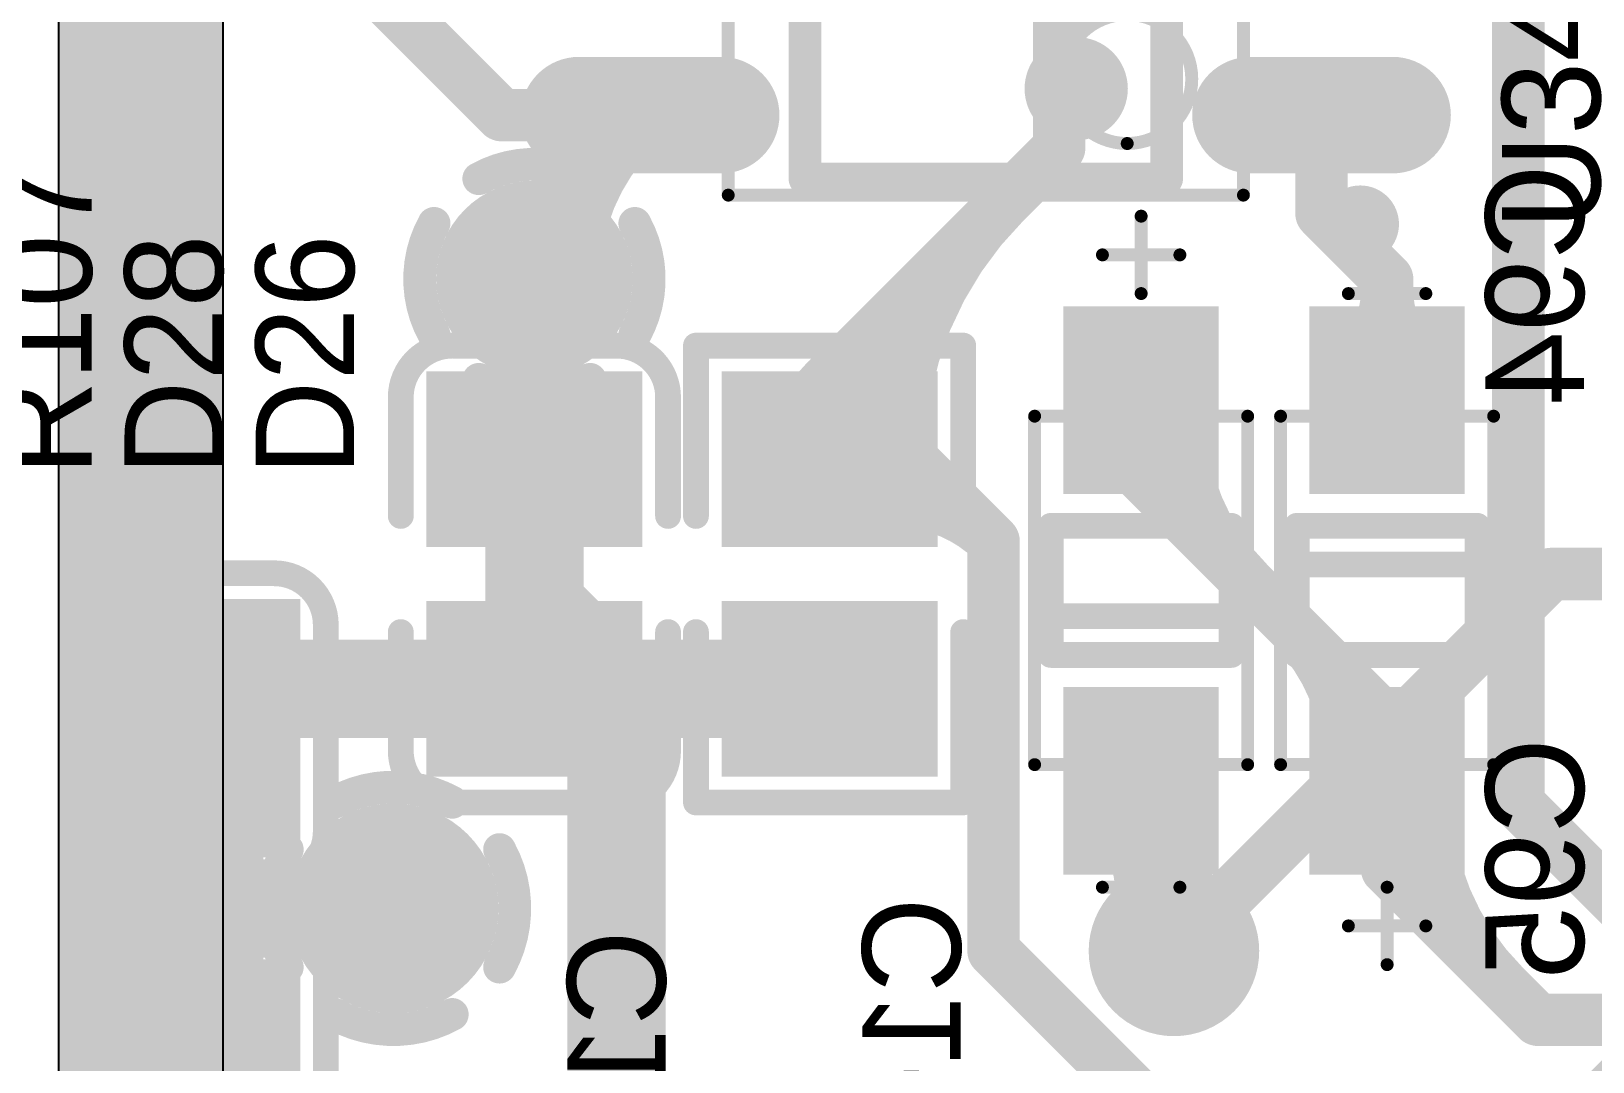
# Model space of a CAD drawing. Header units: millimetres. Extents: x 3.32 to 12.49, y 5.66 to 10.73.
# Drawn here: x 4.2636 to 4.7397, y 8.8198 to 9.1343 of the extents above; entities that cross this region are included whole.
import ezdxf

# ---------------------------------------------------------------- set-up
doc = ezdxf.new("R2010")
doc.units = ezdxf.units.MM
doc.header["$MEASUREMENT"] = 0
for name, color, linetype in [('BottomLayer', 5, 'Continuous'), ('BottomOverlay', 54, 'Continuous'), ('InternalPlane1', 76, 'Continuous'), ('InternalPlane2', 16, 'Continuous'), ('Mechanical13', 56, 'Continuous'), ('Mechanical15', 56, 'Continuous'), ('MultiLayer', 9, 'Continuous'), ('TopLayer', 1, 'Continuous'), ('TopOverlay', 2, 'Continuous'), ('TopPaste', 8, 'Continuous'), ('TopSolder', 216, 'Continuous'), ('ViaHoleLayer', 16, 'Continuous')]:
    doc.layers.add(name, color=color, linetype=linetype)

# ---------------------------------------------------------------- blocks, each defined once
blk = doc.blocks.new('SOIC_8_150____106')
at = {"layer": 'Mechanical13', "const_width": 0.00394}
for points in [[(-0.09941, 0.07854), (0.09941, 0.07854)], [(-0.09941, 0.07854), (-0.09941, -0.07854)], [(0.09941, 0.07854), (0.09941, -0.07854)], [(-0.09941, -0.07854), (0.09941, -0.07854)]]:
    blk.add_lwpolyline(points, dxfattribs=at)
at = {"layer": 'Mechanical13'}
for points, const_width in [([(-0.10039, 0.07854, 1), (-0.09843, 0.07854, 1)], 0.00197), ([(-0.10039, 0.07854, 1), (-0.09843, 0.07854, 1)], 0.00197), ([(0.09843, 0.07854, 1), (0.10039, 0.07854, 1)], 0.00197), ([(0.09843, 0.07854, 1), (0.10039, 0.07854, 1)], 0.00197), ([(-0.04429, -0.04311, 1), (-0.08366, -0.04311, 1)], 0.00394), ([(-0.08465, -0.04311, 1), (-0.08268, -0.04311, 1)], 0.00197), ([(-0.04528, -0.04311, 1), (-0.04331, -0.04311, 1)], 0.00197), ([(-0.10039, -0.07854, 1), (-0.09843, -0.07854, 1)], 0.00197), ([(-0.10039, -0.07854, 1), (-0.09843, -0.07854, 1)], 0.00197), ([(0.09843, -0.07854, 1), (0.10039, -0.07854, 1)], 0.00197), ([(0.09843, -0.07854, 1), (0.10039, -0.07854, 1)], 0.00197)]:
    blk.add_lwpolyline(points, format="xyb", close=True, dxfattribs=dict(at, const_width=const_width))
at = {"layer": 'TopLayer', "const_width": 0.02756}
for points in [[(-0.075, 0.08071), (-0.075, 0.12402)], [(-0.025, 0.08071), (-0.025, 0.12402)], [(0.025, 0.08071), (0.025, 0.12402)], [(0.075, 0.08071), (0.075, 0.12402)], [(-0.075, -0.12402), (-0.075, -0.08071)], [(-0.025, -0.12402), (-0.025, -0.08071)], [(0.025, -0.12402), (0.025, -0.08071)], [(0.075, -0.12402), (0.075, -0.08071)]]:
    blk.add_lwpolyline(points, dxfattribs=at)
at = {"layer": 'TopLayer', "const_width": 0.01378}
for points in [[(-0.08189, 0.12402, 1), (-0.06811, 0.12402, 1)], [(-0.03189, 0.12402, 1), (-0.01811, 0.12402, 1)], [(0.01811, 0.12402, 1), (0.03189, 0.12402, 1)], [(0.06811, 0.12402, 1), (0.08189, 0.12402, 1)], [(-0.08189, 0.08071, 1), (-0.06811, 0.08071, 1)], [(-0.03189, 0.08071, 1), (-0.01811, 0.08071, 1)], [(0.01811, 0.08071, 1), (0.03189, 0.08071, 1)], [(0.06811, 0.08071, 1), (0.08189, 0.08071, 1)], [(-0.08189, -0.08071, 1), (-0.06811, -0.08071, 1)], [(-0.03189, -0.08071, 1), (-0.01811, -0.08071, 1)], [(0.01811, -0.08071, 1), (0.03189, -0.08071, 1)], [(0.06811, -0.08071, 1), (0.08189, -0.08071, 1)], [(-0.08189, -0.12402, 1), (-0.06811, -0.12402, 1)], [(-0.03189, -0.12402, 1), (-0.01811, -0.12402, 1)], [(0.01811, -0.12402, 1), (0.03189, -0.12402, 1)], [(0.06811, -0.12402, 1), (0.08189, -0.12402, 1)]]:
    blk.add_lwpolyline(points, format="xyb", close=True, dxfattribs=at)
at = {"layer": 'TopOverlay', "const_width": 0.01}
for points in [[(-0.09449, 0.05512), (0.09449, 0.05512)], [(-0.09449, 0.05512), (-0.09449, -0.05512)], [(0.09449, 0.05512), (0.09449, -0.05512)], [(-0.09449, -0.05512), (0.09449, -0.05512)]]:
    blk.add_lwpolyline(points, dxfattribs=at)
at = {"layer": 'TopOverlay'}
for points, const_width in [([(-0.09699, 0.05512, 1), (-0.09199, 0.05512, 1)], 0.005), ([(-0.09699, 0.05512, 1), (-0.09199, 0.05512, 1)], 0.005), ([(0.09199, 0.05512, 1), (0.09699, 0.05512, 1)], 0.005), ([(0.09199, 0.05512, 1), (0.09699, 0.05512, 1)], 0.005), ([(-0.05906, -0.02756, 1), (-0.0748, -0.02756, 1)], 0.01575), ([(-0.07874, -0.02756, 1), (-0.07087, -0.02756, 1)], 0.00787), ([(-0.06299, -0.02756, 1), (-0.05512, -0.02756, 1)], 0.00787), ([(-0.09699, -0.05512, 1), (-0.09199, -0.05512, 1)], 0.005), ([(-0.09699, -0.05512, 1), (-0.09199, -0.05512, 1)], 0.005), ([(0.09199, -0.05512, 1), (0.09699, -0.05512, 1)], 0.005), ([(0.09199, -0.05512, 1), (0.09699, -0.05512, 1)], 0.005), ([(-0.10236, -0.11417, 1), (-0.11417, -0.11417, 1)], 0.01181), ([(-0.11713, -0.11417, 1), (-0.11122, -0.11417, 1)], 0.00591), ([(-0.10531, -0.11417, 1), (-0.09941, -0.11417, 1)], 0.00591)]:
    blk.add_lwpolyline(points, format="xyb", close=True, dxfattribs=dict(at, const_width=const_width))
at = {"layer": 'TopPaste', "const_width": 0.02756}
for points in [[(-0.075, 0.08071), (-0.075, 0.12402)], [(-0.025, 0.08071), (-0.025, 0.12402)], [(0.025, 0.08071), (0.025, 0.12402)], [(0.075, 0.08071), (0.075, 0.12402)], [(-0.075, -0.12402), (-0.075, -0.08071)], [(-0.025, -0.12402), (-0.025, -0.08071)], [(0.025, -0.12402), (0.025, -0.08071)], [(0.075, -0.12402), (0.075, -0.08071)]]:
    blk.add_lwpolyline(points, dxfattribs=at)
at = {"layer": 'TopPaste', "const_width": 0.01378}
for points in [[(-0.08189, 0.12402, 1), (-0.06811, 0.12402, 1)], [(-0.03189, 0.12402, 1), (-0.01811, 0.12402, 1)], [(0.01811, 0.12402, 1), (0.03189, 0.12402, 1)], [(0.06811, 0.12402, 1), (0.08189, 0.12402, 1)], [(-0.08189, 0.08071, 1), (-0.06811, 0.08071, 1)], [(-0.03189, 0.08071, 1), (-0.01811, 0.08071, 1)], [(0.01811, 0.08071, 1), (0.03189, 0.08071, 1)], [(0.06811, 0.08071, 1), (0.08189, 0.08071, 1)], [(-0.08189, -0.08071, 1), (-0.06811, -0.08071, 1)], [(-0.03189, -0.08071, 1), (-0.01811, -0.08071, 1)], [(0.01811, -0.08071, 1), (0.03189, -0.08071, 1)], [(0.06811, -0.08071, 1), (0.08189, -0.08071, 1)], [(-0.08189, -0.12402, 1), (-0.06811, -0.12402, 1)], [(-0.03189, -0.12402, 1), (-0.01811, -0.12402, 1)], [(0.01811, -0.12402, 1), (0.03189, -0.12402, 1)], [(0.06811, -0.12402, 1), (0.08189, -0.12402, 1)]]:
    blk.add_lwpolyline(points, format="xyb", close=True, dxfattribs=at)
at = {"layer": 'TopSolder', "const_width": 0.03556}
for points in [[(-0.075, 0.08071), (-0.075, 0.12402)], [(-0.025, 0.08071), (-0.025, 0.12402)], [(0.025, 0.08071), (0.025, 0.12402)], [(0.075, 0.08071), (0.075, 0.12402)], [(-0.075, -0.12402), (-0.075, -0.08071)], [(-0.025, -0.12402), (-0.025, -0.08071)], [(0.025, -0.12402), (0.025, -0.08071)], [(0.075, -0.12402), (0.075, -0.08071)]]:
    blk.add_lwpolyline(points, dxfattribs=at)
at = {"layer": 'TopSolder', "const_width": 0.01778}
for points in [[(-0.08389, 0.12402, 1), (-0.06611, 0.12402, 1)], [(-0.03389, 0.12402, 1), (-0.01611, 0.12402, 1)], [(0.01611, 0.12402, 1), (0.03389, 0.12402, 1)], [(0.06611, 0.12402, 1), (0.08389, 0.12402, 1)], [(-0.08389, 0.08071, 1), (-0.06611, 0.08071, 1)], [(-0.03389, 0.08071, 1), (-0.01611, 0.08071, 1)], [(0.01611, 0.08071, 1), (0.03389, 0.08071, 1)], [(0.06611, 0.08071, 1), (0.08389, 0.08071, 1)], [(-0.08389, -0.08071, 1), (-0.06611, -0.08071, 1)], [(-0.03389, -0.08071, 1), (-0.01611, -0.08071, 1)], [(0.01611, -0.08071, 1), (0.03389, -0.08071, 1)], [(0.06611, -0.08071, 1), (0.08389, -0.08071, 1)], [(-0.08389, -0.12402, 1), (-0.06611, -0.12402, 1)], [(-0.03389, -0.12402, 1), (-0.01611, -0.12402, 1)], [(0.01611, -0.12402, 1), (0.03389, -0.12402, 1)], [(0.06611, -0.12402, 1), (0.08389, -0.12402, 1)]]:
    blk.add_lwpolyline(points, format="xyb", close=True, dxfattribs=at)
blk = doc.blocks.new('0805_R_107')
at = {"layer": 'TopLayer'}
for points in [[(-0.05787, -0.02894), (-0.0122, -0.02894), (-0.05787, 0.02894), (-0.0122, 0.02894)], [(0.0122, -0.02894), (0.05787, -0.02894), (0.0122, 0.02894), (0.05787, 0.02894)]]:
    blk.add_solid(points, dxfattribs=at)
at = {"layer": 'TopOverlay', "const_width": 0.00787}
for points in [[(-0.06968, -0.04075), (-0.06968, 0.04075)], [(-0.01772, 0.04075), (-0.06968, 0.04075)], [(0.06968, 0.04075), (0.01772, 0.04075)], [(0.06968, -0.04075), (0.06968, 0.04075)], [(-0.01772, -0.04075), (-0.06968, -0.04075)], [(0.06968, -0.04075), (0.01772, -0.04075)]]:
    blk.add_lwpolyline(points, dxfattribs=at)
at = {"layer": 'TopOverlay', "const_width": 0.00394}
for points in [[(-0.07165, 0.04075, 1), (-0.06772, 0.04075, 1)], [(-0.07165, 0.04075, 1), (-0.06772, 0.04075, 1)], [(-0.01969, 0.04075, 1), (-0.01575, 0.04075, 1)], [(0.01575, 0.04075, 1), (0.01969, 0.04075, 1)], [(0.06772, 0.04075, 1), (0.07165, 0.04075, 1)], [(0.06772, 0.04075, 1), (0.07165, 0.04075, 1)], [(-0.07165, -0.04075, 1), (-0.06772, -0.04075, 1)], [(-0.07165, -0.04075, 1), (-0.06772, -0.04075, 1)], [(-0.01969, -0.04075, 1), (-0.01575, -0.04075, 1)], [(0.01575, -0.04075, 1), (0.01969, -0.04075, 1)], [(0.06772, -0.04075, 1), (0.07165, -0.04075, 1)], [(0.06772, -0.04075, 1), (0.07165, -0.04075, 1)]]:
    blk.add_lwpolyline(points, format="xyb", close=True, dxfattribs=at)
at = {"layer": 'TopPaste'}
for points in [[(-0.05787, -0.02894), (-0.0122, -0.02894), (-0.05787, 0.02894), (-0.0122, 0.02894)], [(0.0122, -0.02894), (0.05787, -0.02894), (0.0122, 0.02894), (0.05787, 0.02894)]]:
    blk.add_solid(points, dxfattribs=at)
at = {"layer": 'TopSolder'}
for points in [[(-0.06187, -0.03294), (-0.0082, -0.03294), (-0.06187, 0.03294), (-0.0082, 0.03294)], [(0.0082, -0.03294), (0.06187, -0.03294), (0.0082, 0.03294), (0.06187, 0.03294)]]:
    blk.add_solid(points, dxfattribs=at)
blk = doc.blocks.new('1206_R_167')
at = {"layer": 'TopLayer'}
for points in [[(-0.08091, -0.03543), (-0.03642, -0.03543), (-0.08091, 0.03543), (-0.03642, 0.03543)], [(0.03642, -0.03543), (0.08091, -0.03543), (0.03642, 0.03543), (0.08091, 0.03543)]]:
    blk.add_solid(points, dxfattribs=at)
at = {"layer": 'TopOverlay', "const_width": 0.00787}
for points in [[(-0.09272, 0.04724), (-0.09272, -0.04724)], [(-0.03937, 0.04724), (-0.09272, 0.04724)], [(0.09272, 0.04724), (0.03937, 0.04724)], [(0.09272, 0.04724), (0.09272, -0.04724)], [(-0.03937, -0.04724), (-0.09272, -0.04724)], [(0.09272, -0.04724), (0.03937, -0.04724)]]:
    blk.add_lwpolyline(points, dxfattribs=at)
at = {"layer": 'TopOverlay', "const_width": 0.00394}
for points in [[(-0.09469, 0.04724, 1), (-0.09075, 0.04724, 1)], [(-0.09469, 0.04724, 1), (-0.09075, 0.04724, 1)], [(-0.04134, 0.04724, 1), (-0.0374, 0.04724, 1)], [(0.0374, 0.04724, 1), (0.04134, 0.04724, 1)], [(0.09075, 0.04724, 1), (0.09469, 0.04724, 1)], [(0.09075, 0.04724, 1), (0.09469, 0.04724, 1)], [(-0.09469, -0.04724, 1), (-0.09075, -0.04724, 1)], [(-0.09469, -0.04724, 1), (-0.09075, -0.04724, 1)], [(-0.04134, -0.04724, 1), (-0.0374, -0.04724, 1)], [(0.0374, -0.04724, 1), (0.04134, -0.04724, 1)], [(0.09075, -0.04724, 1), (0.09469, -0.04724, 1)], [(0.09075, -0.04724, 1), (0.09469, -0.04724, 1)]]:
    blk.add_lwpolyline(points, format="xyb", close=True, dxfattribs=at)
at = {"layer": 'TopPaste'}
for points in [[(-0.08091, -0.03543), (-0.03642, -0.03543), (-0.08091, 0.03543), (-0.03642, 0.03543)], [(0.03642, -0.03543), (0.08091, -0.03543), (0.03642, 0.03543), (0.08091, 0.03543)]]:
    blk.add_solid(points, dxfattribs=at)
at = {"layer": 'TopSolder'}
for points in [[(-0.08491, -0.03943), (-0.03242, -0.03943), (-0.08491, 0.03943), (-0.03242, 0.03943)], [(0.03242, -0.03943), (0.08491, -0.03943), (0.03242, 0.03943), (0.08491, 0.03943)]]:
    blk.add_solid(points, dxfattribs=at)
blk = doc.blocks.new('0805_C_204')
at = {"layer": 'TopLayer'}
for points in [[(-0.05787, -0.02894), (-0.0122, -0.02894), (-0.05787, 0.02894), (-0.0122, 0.02894)], [(0.0122, -0.02894), (0.05787, -0.02894), (0.0122, 0.02894), (0.05787, 0.02894)]]:
    blk.add_solid(points, dxfattribs=at)
at = {"layer": 'TopOverlay', "const_width": 0.00787}
for points in [[(-0.06969, 0.025, -0.414214), (-0.05394, 0.04075)], [(0.05394, 0.04075, -0.414213), (0.06969, 0.025)], [(-0.05394, -0.04075, -0.414213), (-0.06969, -0.025)], [(0.06968, -0.025, -0.414214), (0.05394, -0.04075)]]:
    blk.add_lwpolyline(points, format="xyb", dxfattribs=at)
for points in [[(-0.05394, 0.04075), (-0.01772, 0.04075)], [(0.01772, 0.04075), (0.05394, 0.04075)], [(-0.06969, 0.025), (-0.06969, -0.025)], [(0.06968, 0.025), (0.06968, -0.025)], [(-0.05394, -0.04075), (-0.01772, -0.04075)], [(0.01772, -0.04075), (0.05394, -0.04075)]]:
    blk.add_lwpolyline(points, dxfattribs=at)
at = {"layer": 'TopOverlay', "const_width": 0.00394}
for points in [[(-0.05591, 0.04075, 1), (-0.05197, 0.04075, 1)], [(-0.05591, 0.04075, 1), (-0.05197, 0.04075, 1)], [(-0.01969, 0.04075, 1), (-0.01575, 0.04075, 1)], [(0.01575, 0.04075, 1), (0.01969, 0.04075, 1)], [(0.05197, 0.04075, 1), (0.05591, 0.04075, 1)], [(0.05197, 0.04075, 1), (0.05591, 0.04075, 1)], [(-0.07165, 0.025, 1), (-0.06772, 0.025, 1)], [(-0.07165, 0.025, 1), (-0.06772, 0.025, 1)], [(0.06772, 0.025, 1), (0.07165, 0.025, 1)], [(0.06772, 0.025, 1), (0.07165, 0.025, 1)], [(-0.07165, -0.025, 1), (-0.06772, -0.025, 1)], [(-0.07165, -0.025, 1), (-0.06772, -0.025, 1)], [(0.06772, -0.025, 1), (0.07165, -0.025, 1)], [(0.06772, -0.025, 1), (0.07165, -0.025, 1)], [(-0.05591, -0.04075, 1), (-0.05197, -0.04075, 1)], [(-0.05591, -0.04075, 1), (-0.05197, -0.04075, 1)], [(-0.01969, -0.04075, 1), (-0.01575, -0.04075, 1)], [(0.01575, -0.04075, 1), (0.01969, -0.04075, 1)], [(0.05197, -0.04075, 1), (0.05591, -0.04075, 1)], [(0.05197, -0.04075, 1), (0.05591, -0.04075, 1)]]:
    blk.add_lwpolyline(points, format="xyb", close=True, dxfattribs=at)
at = {"layer": 'TopPaste'}
for points in [[(-0.05787, -0.02894), (-0.0122, -0.02894), (-0.05787, 0.02894), (-0.0122, 0.02894)], [(0.0122, -0.02894), (0.05787, -0.02894), (0.0122, 0.02894), (0.05787, 0.02894)]]:
    blk.add_solid(points, dxfattribs=at)
at = {"layer": 'TopSolder'}
for points in [[(-0.06187, -0.03294), (-0.0082, -0.03294), (-0.06187, 0.03294), (-0.0082, 0.03294)], [(0.0082, -0.03294), (0.06187, -0.03294), (0.0082, 0.03294), (0.06187, 0.03294)]]:
    blk.add_solid(points, dxfattribs=at)
blk = doc.blocks.new('1206_C_207')
at = {"layer": 'TopLayer'}
for points in [[(-0.08091, -0.03543), (-0.03642, -0.03543), (-0.08091, 0.03543), (-0.03642, 0.03543)], [(0.03642, -0.03543), (0.08091, -0.03543), (0.03642, 0.03543), (0.08091, 0.03543)]]:
    blk.add_solid(points, dxfattribs=at)
at = {"layer": 'TopOverlay', "const_width": 0.00787}
for points in [[(-0.09272, 0.0315, -0.414214), (-0.07697, 0.04724)], [(0.07697, 0.04724, -0.414214), (0.09272, 0.0315)], [(-0.07697, -0.04724, -0.414213), (-0.09272, -0.0315)], [(0.09272, -0.0315, -0.414214), (0.07697, -0.04724)]]:
    blk.add_lwpolyline(points, format="xyb", dxfattribs=at)
for points in [[(-0.03937, 0.04724), (-0.07697, 0.04724)], [(0.07697, 0.04724), (0.03937, 0.04724)], [(-0.09272, 0.0315), (-0.09272, -0.0315)], [(0.09272, 0.0315), (0.09272, -0.0315)], [(-0.03937, -0.04724), (-0.07697, -0.04724)], [(0.07697, -0.04724), (0.03937, -0.04724)]]:
    blk.add_lwpolyline(points, dxfattribs=at)
at = {"layer": 'TopOverlay', "const_width": 0.00394}
for points in [[(-0.07894, 0.04724, 1), (-0.075, 0.04724, 1)], [(-0.07894, 0.04724, 1), (-0.075, 0.04724, 1)], [(-0.04134, 0.04724, 1), (-0.0374, 0.04724, 1)], [(0.0374, 0.04724, 1), (0.04134, 0.04724, 1)], [(0.075, 0.04724, 1), (0.07894, 0.04724, 1)], [(0.075, 0.04724, 1), (0.07894, 0.04724, 1)], [(-0.09469, 0.0315, 1), (-0.09075, 0.0315, 1)], [(-0.09469, 0.0315, 1), (-0.09075, 0.0315, 1)], [(0.09075, 0.0315, 1), (0.09469, 0.0315, 1)], [(0.09075, 0.0315, 1), (0.09469, 0.0315, 1)], [(-0.09469, -0.0315, 1), (-0.09075, -0.0315, 1)], [(-0.09469, -0.0315, 1), (-0.09075, -0.0315, 1)], [(0.09075, -0.0315, 1), (0.09469, -0.0315, 1)], [(0.09075, -0.0315, 1), (0.09469, -0.0315, 1)], [(-0.07894, -0.04724, 1), (-0.075, -0.04724, 1)], [(-0.07894, -0.04724, 1), (-0.075, -0.04724, 1)], [(-0.04134, -0.04724, 1), (-0.0374, -0.04724, 1)], [(0.0374, -0.04724, 1), (0.04134, -0.04724, 1)], [(0.075, -0.04724, 1), (0.07894, -0.04724, 1)], [(0.075, -0.04724, 1), (0.07894, -0.04724, 1)]]:
    blk.add_lwpolyline(points, format="xyb", close=True, dxfattribs=at)
at = {"layer": 'TopPaste'}
for points in [[(-0.08091, -0.03543), (-0.03642, -0.03543), (-0.08091, 0.03543), (-0.03642, 0.03543)], [(0.03642, -0.03543), (0.08091, -0.03543), (0.03642, 0.03543), (0.08091, 0.03543)]]:
    blk.add_solid(points, dxfattribs=at)
at = {"layer": 'TopSolder'}
for points in [[(-0.08491, -0.03943), (-0.03242, -0.03943), (-0.08491, 0.03943), (-0.03242, 0.03943)], [(0.03242, -0.03943), (0.08491, -0.03943), (0.03242, 0.03943), (0.08491, 0.03943)]]:
    blk.add_solid(points, dxfattribs=at)
blk = doc.blocks.new('SOD_123_374')
at = {"layer": 'Mechanical13', "const_width": 0.00394}
for points in [[(0.05315, 0.03248), (-0.05315, 0.03248)], [(-0.05315, -0.03248), (-0.05315, 0.03248)], [(0.05315, -0.03248), (0.05315, 0.03248)], [(0.05315, -0.03248), (-0.05315, -0.03248)]]:
    blk.add_lwpolyline(points, dxfattribs=at)
at = {"layer": 'Mechanical13', "const_width": 0.00197}
for points in [[(-0.05413, 0.03248, 1), (-0.05217, 0.03248, 1)], [(-0.05413, 0.03248, 1), (-0.05217, 0.03248, 1)], [(0.05217, 0.03248, 1), (0.05413, 0.03248, 1)], [(0.05217, 0.03248, 1), (0.05413, 0.03248, 1)], [(-0.05413, -0.03248, 1), (-0.05217, -0.03248, 1)], [(-0.05413, -0.03248, 1), (-0.05217, -0.03248, 1)], [(0.05217, -0.03248, 1), (0.05413, -0.03248, 1)], [(0.05217, -0.03248, 1), (0.05413, -0.03248, 1)]]:
    blk.add_lwpolyline(points, format="xyb", close=True, dxfattribs=at)
at = {"layer": 'Mechanical15', "const_width": 0.00394}
for points in [[(-0.09055, -0.01181), (-0.09055, 0.01181)], [(0.10236, -0.01181), (0.10236, 0.01181)], [(0.11417, 0), (0.09055, 0)]]:
    blk.add_lwpolyline(points, dxfattribs=at)
at = {"layer": 'Mechanical15', "const_width": 0.00197}
for points in [[(-0.09154, 0.01181, 1), (-0.08957, 0.01181, 1)], [(0.10138, 0.01181, 1), (0.10335, 0.01181, 1)], [(0.08957, 0, 1), (0.09154, 0, 1)], [(0.11319, 0, 1), (0.11516, 0, 1)], [(-0.09154, -0.01181, 1), (-0.08957, -0.01181, 1)], [(0.10138, -0.01181, 1), (0.10335, -0.01181, 1)]]:
    blk.add_lwpolyline(points, format="xyb", close=True, dxfattribs=at)
at = {"layer": 'TopLayer'}
for points in [[(-0.03346, 0.01969), (-0.08268, 0.01969), (-0.03346, -0.01969), (-0.08268, -0.01969)], [(0.08268, 0.01969), (0.03346, 0.01969), (0.08268, -0.01969), (0.03346, -0.01969)]]:
    blk.add_solid(points, dxfattribs=at)
at = {"layer": 'TopOverlay', "const_width": 0.00787}
for points in [[(-0.01969, -0.02756), (-0.01969, 0.02756)], [(0.01969, 0.02756), (-0.01969, 0.02756)], [(-0.00787, -0.02756), (-0.00787, 0.02756)], [(0.01969, -0.02756), (0.01969, 0.02756)], [(0.01969, -0.02756), (-0.01969, -0.02756)]]:
    blk.add_lwpolyline(points, dxfattribs=at)
at = {"layer": 'TopOverlay', "const_width": 0.00394}
for points in [[(-0.02165, 0.02756, 1), (-0.01772, 0.02756, 1)], [(-0.02165, 0.02756, 1), (-0.01772, 0.02756, 1)], [(-0.00984, 0.02756, 1), (-0.00591, 0.02756, 1)], [(0.01772, 0.02756, 1), (0.02165, 0.02756, 1)], [(0.01772, 0.02756, 1), (0.02165, 0.02756, 1)], [(-0.02165, -0.02756, 1), (-0.01772, -0.02756, 1)], [(-0.02165, -0.02756, 1), (-0.01772, -0.02756, 1)], [(-0.00984, -0.02756, 1), (-0.00591, -0.02756, 1)], [(0.01772, -0.02756, 1), (0.02165, -0.02756, 1)], [(0.01772, -0.02756, 1), (0.02165, -0.02756, 1)]]:
    blk.add_lwpolyline(points, format="xyb", close=True, dxfattribs=at)
at = {"layer": 'TopPaste'}
for points in [[(-0.03346, 0.01969), (-0.08268, 0.01969), (-0.03346, -0.01969), (-0.08268, -0.01969)], [(0.08268, 0.01969), (0.03346, 0.01969), (0.08268, -0.01969), (0.03346, -0.01969)]]:
    blk.add_solid(points, dxfattribs=at)
at = {"layer": 'TopSolder'}
for points in [[(-0.02946, 0.02369), (-0.08668, 0.02369), (-0.02946, -0.02368), (-0.08668, -0.02368)], [(0.08668, 0.02369), (0.02946, 0.02369), (0.08668, -0.02368), (0.02946, -0.02368)]]:
    blk.add_solid(points, dxfattribs=at)
blk = doc.blocks.new('SOD_123_471')
at = {"layer": 'Mechanical13', "const_width": 0.00394}
for points in [[(-0.05315, 0.03248), (0.05315, 0.03248)], [(-0.05315, 0.03248), (-0.05315, -0.03248)], [(0.05315, 0.03248), (0.05315, -0.03248)], [(-0.05315, -0.03248), (0.05315, -0.03248)]]:
    blk.add_lwpolyline(points, dxfattribs=at)
at = {"layer": 'Mechanical13', "const_width": 0.00197}
for points in [[(-0.05413, 0.03248, 1), (-0.05217, 0.03248, 1)], [(-0.05413, 0.03248, 1), (-0.05217, 0.03248, 1)], [(0.05217, 0.03248, 1), (0.05413, 0.03248, 1)], [(0.05217, 0.03248, 1), (0.05413, 0.03248, 1)], [(-0.05413, -0.03248, 1), (-0.05217, -0.03248, 1)], [(-0.05413, -0.03248, 1), (-0.05217, -0.03248, 1)], [(0.05217, -0.03248, 1), (0.05413, -0.03248, 1)], [(0.05217, -0.03248, 1), (0.05413, -0.03248, 1)]]:
    blk.add_lwpolyline(points, format="xyb", close=True, dxfattribs=at)
at = {"layer": 'Mechanical15', "const_width": 0.00394}
for points in [[(-0.09055, 0.01181), (-0.09055, -0.01181)], [(0.10236, 0.01181), (0.10236, -0.01181)], [(0.09055, 0), (0.11417, 0)]]:
    blk.add_lwpolyline(points, dxfattribs=at)
at = {"layer": 'Mechanical15', "const_width": 0.00197}
for points in [[(-0.09154, 0.01181, 1), (-0.08957, 0.01181, 1)], [(0.10138, 0.01181, 1), (0.10335, 0.01181, 1)], [(0.08957, 0, 1), (0.09154, 0, 1)], [(0.11319, 0, 1), (0.11516, 0, 1)], [(-0.09154, -0.01181, 1), (-0.08957, -0.01181, 1)], [(0.10138, -0.01181, 1), (0.10335, -0.01181, 1)]]:
    blk.add_lwpolyline(points, format="xyb", close=True, dxfattribs=at)
at = {"layer": 'TopLayer'}
for points in [[(-0.03346, 0.01969), (-0.08268, 0.01969), (-0.03346, -0.01969), (-0.08268, -0.01969)], [(0.08268, 0.01969), (0.03346, 0.01969), (0.08268, -0.01969), (0.03346, -0.01969)]]:
    blk.add_solid(points, dxfattribs=at)
at = {"layer": 'TopOverlay', "const_width": 0.00787}
for points in [[(-0.01969, 0.02756), (-0.01969, -0.02756)], [(-0.01969, 0.02756), (0.01969, 0.02756)], [(-0.00787, 0.02756), (-0.00787, -0.02756)], [(0.01969, 0.02756), (0.01969, -0.02756)], [(-0.01969, -0.02756), (0.01969, -0.02756)]]:
    blk.add_lwpolyline(points, dxfattribs=at)
at = {"layer": 'TopOverlay', "const_width": 0.00394}
for points in [[(-0.02165, 0.02756, 1), (-0.01772, 0.02756, 1)], [(-0.02165, 0.02756, 1), (-0.01772, 0.02756, 1)], [(-0.00984, 0.02756, 1), (-0.00591, 0.02756, 1)], [(0.01772, 0.02756, 1), (0.02165, 0.02756, 1)], [(0.01772, 0.02756, 1), (0.02165, 0.02756, 1)], [(-0.02165, -0.02756, 1), (-0.01772, -0.02756, 1)], [(-0.02165, -0.02756, 1), (-0.01772, -0.02756, 1)], [(-0.00984, -0.02756, 1), (-0.00591, -0.02756, 1)], [(0.01772, -0.02756, 1), (0.02165, -0.02756, 1)], [(0.01772, -0.02756, 1), (0.02165, -0.02756, 1)]]:
    blk.add_lwpolyline(points, format="xyb", close=True, dxfattribs=at)
at = {"layer": 'TopPaste'}
for points in [[(-0.03346, 0.01969), (-0.08268, 0.01969), (-0.03346, -0.01969), (-0.08268, -0.01969)], [(0.08268, 0.01969), (0.03346, 0.01969), (0.08268, -0.01969), (0.03346, -0.01969)]]:
    blk.add_solid(points, dxfattribs=at)
at = {"layer": 'TopSolder'}
for points in [[(-0.02946, 0.02369), (-0.08668, 0.02369), (-0.02946, -0.02368), (-0.08668, -0.02368)], [(0.08668, 0.02369), (0.02946, 0.02369), (0.08668, -0.02368), (0.02946, -0.02368)]]:
    blk.add_solid(points, dxfattribs=at)

msp = doc.modelspace()

# ---------------------------------------------------------------- linework, layer by layer
at = {"layer": 'BottomLayer'}
for points, const_width in [([(4.40701, 9.05866, 1), (4.42701, 9.05866, 1)], 0.02), ([(4.40951, 9.05866, 1), (4.42451, 9.05866, 1)], 0.015), ([(4.72301, 8.96866, 1), (4.73101, 8.96866, 1)], 0.008), ([(4.72301, 8.96866, 1), (4.73101, 8.96866, 1)], 0.008), ([(4.40951, 8.95866, 1), (4.42451, 8.95866, 1)], 0.015), ([(4.40951, 8.95866, 1), (4.42451, 8.95866, 1)], 0.015), ([(4.43451, 8.93366, 1), (4.44951, 8.93366, 1)], 0.015), ([(4.43451, 8.93366, 1), (4.44951, 8.93366, 1)], 0.015), ([(4.36152, 8.86665, 1), (4.38652, 8.86665, 1)], 0.025), ([(4.60601, 8.85366, 1), (4.61801, 8.85366, 1)], 0.012), ([(4.60801, 8.85366, 1), (4.61601, 8.85366, 1)], 0.008)]:
    msp.add_lwpolyline(points, format="xyb", close=True, dxfattribs=dict(at, const_width=const_width))
for points, const_width in [([(4.41701, 8.95866), (4.41701, 9.05866)], 0.03), ([(4.61201, 8.85366), (4.72701, 8.96866)], 0.016), ([(4.72701, 8.96866), (4.84701, 8.96866)], 0.016), ([(4.41701, 8.95866), (4.44201, 8.93366)], 0.03), ([(4.44201, 8.6987), (4.44201, 8.93366)], 0.03), ([(4.66205, 8.71866), (4.79201, 8.84862)], 0.03)]:
    msp.add_lwpolyline(points, dxfattribs=dict(at, const_width=const_width))
at = {"layer": 'InternalPlane1'}
for p, q in [((4.27193, 9.39366), (4.27193, 8.67866)), ((4.32209, 8.68905), (4.32209, 9.39366))]:
    msp.add_line(p, q, dxfattribs=at)
at = {"layer": 'InternalPlane1', "const_width": 0.05}
msp.add_lwpolyline([(4.29701, 8.67866), (4.29701, 9.84252)], dxfattribs=at)
at = {"layer": 'InternalPlane1'}
for points, const_width in [([(4.40201, 9.05866, 1), (4.43201, 9.05866, 1)], 0.03), ([(4.35358, 8.89901, 1), (4.35858, 8.89901, 1)], 0.005), ([(4.38945, 8.89901, 1), (4.39445, 8.89901, 1)], 0.005), ([(4.33915, 8.88459, 1), (4.34415, 8.88459, 1)], 0.005), ([(4.40388, 8.88459, 1), (4.40888, 8.88459, 1)], 0.005), ([(4.59901, 8.85366, 1), (4.62501, 8.85366, 1)], 0.026), ([(4.33915, 8.84872, 1), (4.34415, 8.84872, 1)], 0.005), ([(4.40388, 8.84872, 1), (4.40888, 8.84872, 1)], 0.005), ([(4.35358, 8.83429, 1), (4.35858, 8.83429, 1)], 0.005), ([(4.38945, 8.83429, 1), (4.39445, 8.83429, 1)], 0.005)]:
    msp.add_lwpolyline(points, format="xyb", close=True, dxfattribs=dict(at, const_width=const_width))
at = {"layer": 'InternalPlane1', "const_width": 0.01}
for points in [[(4.35608, 8.89901, -0.258618), (4.39195, 8.89901)], [(4.34165, 8.84872, -0.258618), (4.34165, 8.88459)], [(4.40638, 8.88459, -0.258618), (4.40638, 8.84872)], [(4.39195, 8.83429, -0.258618), (4.35608, 8.83429)]]:
    msp.add_lwpolyline(points, format="xyb", dxfattribs=at)
at = {"layer": 'InternalPlane2'}
for p, q in [((4.27193, 9.39366), (4.27193, 8.67866)), ((4.32209, 8.68905), (4.32209, 9.39366))]:
    msp.add_line(p, q, dxfattribs=at)
at = {"layer": 'InternalPlane2', "const_width": 0.05}
msp.add_lwpolyline([(4.29701, 8.67866), (4.29701, 9.84252)], dxfattribs=at)
at = {"layer": 'InternalPlane2', "const_width": 0.01}
for points in [[(4.40004, 9.08927, -0.258618), (4.43398, 9.08927)], [(4.3864, 9.04169, -0.258618), (4.3864, 9.07563)], [(4.44762, 9.07563, -0.258618), (4.44762, 9.04169)], [(4.43398, 9.02805, -0.258618), (4.40004, 9.02805)]]:
    msp.add_lwpolyline(points, format="xyb", dxfattribs=at)
at = {"layer": 'InternalPlane2'}
for points, const_width in [([(4.39754, 9.08927, 1), (4.40254, 9.08927, 1)], 0.005), ([(4.43148, 9.08927, 1), (4.43648, 9.08927, 1)], 0.005), ([(4.3839, 9.07563, 1), (4.3889, 9.07563, 1)], 0.005), ([(4.44512, 9.07563, 1), (4.45012, 9.07563, 1)], 0.005), ([(4.3839, 9.04169, 1), (4.3889, 9.04169, 1)], 0.005), ([(4.44512, 9.04169, 1), (4.45012, 9.04169, 1)], 0.005), ([(4.39754, 9.02805, 1), (4.40254, 9.02805, 1)], 0.005), ([(4.43148, 9.02805, 1), (4.43648, 9.02805, 1)], 0.005), ([(4.35802, 8.86665, 1), (4.39002, 8.86665, 1)], 0.032), ([(4.59901, 8.85366, 1), (4.62501, 8.85366, 1)], 0.026)]:
    msp.add_lwpolyline(points, format="xyb", close=True, dxfattribs=dict(at, const_width=const_width))
at = {"layer": 'MultiLayer'}
for points, const_width in [([(4.40701, 9.05866, 1), (4.42701, 9.05866, 1)], 0.02), ([(4.36152, 8.86665, 1), (4.38652, 8.86665, 1)], 0.025), ([(4.60601, 8.85366, 1), (4.61801, 8.85366, 1)], 0.012)]:
    msp.add_lwpolyline(points, format="xyb", close=True, dxfattribs=dict(at, const_width=const_width))
at = {"layer": 'TopLayer'}
for points, const_width in [([(4.71701, 8.89866), (4.71701, 9.23866)], 0.016), ([(4.34701, 9.16866), (4.40701, 9.10866)], 0.016), ([(4.57701, 9.09866), (4.57701, 9.15366)], 0.016), ([(4.40701, 9.10866), (4.45228, 9.10866)], 0.016), ([(4.41701, 9.07339), (4.45228, 9.10866)], 0.016), ([(4.65701, 9.07866), (4.65701, 9.10866)], 0.016), ([(4.50701, 9.02866), (4.57701, 9.09866)], 0.016), ([(4.65701, 9.07866), (4.67701, 9.05866)], 0.016), ([(4.41701, 9.05866), (4.41701, 9.07339)], 0.016), ([(4.41701, 9.0037), (4.41701, 9.05866)], 0.016), ([(4.67701, 9.02173), (4.67701, 9.05866)], 0.016), ([(4.50701, 9.0037), (4.50701, 9.02866)], 0.016), ([(4.60201, 8.99866), (4.60201, 9.02173)], 0.016), ([(4.50701, 9.0037), (4.53197, 9.0037)], 0.016), ([(4.53197, 9.0037), (4.55701, 8.97866)], 0.016), ([(4.60201, 8.99866), (4.67701, 8.92366)], 0.016), ([(4.55701, 8.85366), (4.55701, 8.97866)], 0.016), ([(4.31933, 8.92165), (4.3313, 8.93362)], 0.03), ([(4.3313, 8.93362), (4.41701, 8.93362)], 0.03), ([(4.41701, 8.93362), (4.50701, 8.93362)], 0.03), ([(4.31933, 8.86665), (4.31933, 8.92165)], 0.03), ([(4.67701, 8.90559), (4.67701, 8.92366)], 0.016), ([(4.60201, 8.86366), (4.60201, 8.90559)], 0.016), ([(4.67701, 8.87866), (4.67701, 8.90559)], 0.016), ([(4.71701, 8.89866), (4.75701, 8.85866)], 0.016), ([(4.67701, 8.87866), (4.72301, 8.83266)], 0.016), ([(4.31933, 8.86665), (4.37402, 8.86665)], 0.03), ([(4.31933, 8.81165), (4.31933, 8.86665)], 0.03), ([(4.60201, 8.86366), (4.61201, 8.85366)], 0.016), ([(4.55701, 8.85366), (4.60401, 8.80666)], 0.016), ([(4.72301, 8.83266), (4.89301, 8.83266)], 0.016)]:
    msp.add_lwpolyline(points, dxfattribs=dict(at, const_width=const_width))
at = {"layer": 'TopLayer', "const_width": 0.016}
for points in [[(4.4556, 9.11666, -0.280932), (4.4541, 9.11048)], [(4.42654, 9.11275, -0.198912), (4.41668, 9.10866)], [(4.44036, 9.11178, -0.280932), (4.43556, 9.09193)], [(4.41668, 9.10866, -0.198912), (4.42654, 9.10457)], [(4.42513, 9.1069, -0.280932), (4.41701, 9.07339)], [(4.42901, 9.05866, -0.198912), (4.4479, 9.10428)], [(4.65292, 9.10457, -0.198912), (4.65701, 9.09471)], [(4.65701, 9.09471, -0.198912), (4.66109, 9.10457)], [(4.42562, 9.06702, -0.335178), (4.42345, 9.08455)], [(4.52794, 9.0037, -0.198912), (4.5604, 9.08205)], [(4.51194, 9.0037, -0.198912), (4.53309, 9.05474)], [(4.67701, 9.05486, -0.198912), (4.66875, 9.03492)], [(4.68527, 9.03492, -0.198912), (4.67701, 9.05486)], [(4.40852, 9.05018, -0.198912), (4.41701, 9.02969)], [(4.40876, 9.04994, -0.275404), (4.41443, 9.0299)], [(4.41701, 9.02969, -0.198912), (4.42549, 9.05018)], [(4.41958, 9.0299, -0.275399), (4.42525, 9.04994)], [(4.41701, 9.03951, -0.198912), (4.40652, 9.01419)], [(4.4275, 9.01419, -0.198912), (4.41701, 9.03951)], [(4.49594, 9.0037, -0.198912), (4.50577, 9.02743)], [(4.50701, 9.02866, -0.274742), (4.49992, 9.01673)], [(4.5141, 9.01673, -0.274742), (4.50701, 9.02866)], [(4.60748, 8.99319, -0.198912), (4.59769, 9.01681)], [(4.63479, 8.96588, -0.198912), (4.61369, 9.01681)], [(4.51281, 9.00483, -0.268174), (4.53743, 8.99824)], [(4.51696, 8.98937, -0.268174), (4.55701, 8.97866)], [(4.64776, 8.95291, -0.198912), (4.66532, 8.91051)], [(4.6852, 8.87047, -0.198912), (4.67269, 8.90067)], [(4.71252, 8.84315, -0.198912), (4.68869, 8.90067)], [(4.59375, 8.89241, -0.198912), (4.60201, 8.87246)], [(4.60201, 8.87246, -0.198912), (4.61027, 8.89241)], [(4.61484, 8.85649, -0.198912), (4.60201, 8.88746)], [(4.67046, 8.89099, -0.249022), (4.67701, 8.87866)], [(4.67701, 8.87866, -0.249022), (4.68355, 8.89099)]]:
    msp.add_lwpolyline(points, format="xyb", dxfattribs=at)
at = {"layer": 'TopLayer'}
for points, const_width in [([(4.4516, 9.11666, 1), (4.4596, 9.11666, 1)], 0.008), ([(4.42254, 9.11275, 1), (4.43054, 9.11275, 1)], 0.008), ([(4.43636, 9.11178, 1), (4.44436, 9.11178, 1)], 0.008), ([(4.4501, 9.11048, 1), (4.4581, 9.11048, 1)], 0.008), ([(4.40301, 9.10866, 1), (4.41101, 9.10866, 1)], 0.008), ([(4.40301, 9.10866, 1), (4.41101, 9.10866, 1)], 0.008), ([(4.41268, 9.10866, 1), (4.42068, 9.10866, 1)], 0.008), ([(4.41268, 9.10866, 1), (4.42068, 9.10866, 1)], 0.008), ([(4.42113, 9.1069, 1), (4.42913, 9.1069, 1)], 0.008), ([(4.44828, 9.10866, 1), (4.45628, 9.10866, 1)], 0.008), ([(4.44828, 9.10866, 1), (4.45628, 9.10866, 1)], 0.008), ([(4.65301, 9.10866, 1), (4.66101, 9.10866, 1)], 0.008), ([(4.42254, 9.10457, 1), (4.43054, 9.10457, 1)], 0.008), ([(4.4439, 9.10428, 1), (4.4519, 9.10428, 1)], 0.008), ([(4.64892, 9.10457, 1), (4.65692, 9.10457, 1)], 0.008), ([(4.65709, 9.10457, 1), (4.66509, 9.10457, 1)], 0.008), ([(4.57301, 9.09866, 1), (4.58101, 9.09866, 1)], 0.008), ([(4.57301, 9.09866, 1), (4.58101, 9.09866, 1)], 0.008), ([(4.43156, 9.09193, 1), (4.43956, 9.09193, 1)], 0.008), ([(4.65301, 9.09471, 1), (4.66101, 9.09471, 1)], 0.008), ([(4.65301, 9.09471, 1), (4.66101, 9.09471, 1)], 0.008), ([(4.41945, 9.08455, 1), (4.42745, 9.08455, 1)], 0.008), ([(4.5564, 9.08205, 1), (4.5644, 9.08205, 1)], 0.008), ([(4.65301, 9.07866, 1), (4.66101, 9.07866, 1)], 0.008), ([(4.65301, 9.07866, 1), (4.66101, 9.07866, 1)], 0.008), ([(4.41301, 9.07339, 1), (4.42101, 9.07339, 1)], 0.008), ([(4.41301, 9.07339, 1), (4.42101, 9.07339, 1)], 0.008), ([(4.41301, 9.07339, 1), (4.42101, 9.07339, 1)], 0.008), ([(4.40701, 9.05866, 1), (4.42701, 9.05866, 1)], 0.02), ([(4.42162, 9.06702, 1), (4.42962, 9.06702, 1)], 0.008), ([(4.41301, 9.05866, 1), (4.42101, 9.05866, 1)], 0.008), ([(4.41301, 9.05866, 1), (4.42101, 9.05866, 1)], 0.008), ([(4.42501, 9.05866, 1), (4.43301, 9.05866, 1)], 0.008), ([(4.67301, 9.05866, 1), (4.68101, 9.05866, 1)], 0.008), ([(4.67301, 9.05866, 1), (4.68101, 9.05866, 1)], 0.008), ([(4.52909, 9.05474, 1), (4.53709, 9.05474, 1)], 0.008), ([(4.67301, 9.05486, 1), (4.68101, 9.05486, 1)], 0.008), ([(4.67301, 9.05486, 1), (4.68101, 9.05486, 1)], 0.008), ([(4.40452, 9.05018, 1), (4.41252, 9.05018, 1)], 0.008), ([(4.40476, 9.04994, 1), (4.41276, 9.04994, 1)], 0.008), ([(4.42125, 9.04994, 1), (4.42925, 9.04994, 1)], 0.008), ([(4.42149, 9.05018, 1), (4.42949, 9.05018, 1)], 0.008), ([(4.41301, 9.03951, 1), (4.42101, 9.03951, 1)], 0.008), ([(4.41301, 9.03951, 1), (4.42101, 9.03951, 1)], 0.008), ([(4.66475, 9.03492, 1), (4.67275, 9.03492, 1)], 0.008), ([(4.68127, 9.03492, 1), (4.68927, 9.03492, 1)], 0.008), ([(4.41043, 9.0299, 1), (4.41843, 9.0299, 1)], 0.008), ([(4.41301, 9.02969, 1), (4.42101, 9.02969, 1)], 0.008), ([(4.41301, 9.02969, 1), (4.42101, 9.02969, 1)], 0.008), ([(4.41558, 9.0299, 1), (4.42358, 9.0299, 1)], 0.008), ([(4.50177, 9.02743, 1), (4.50977, 9.02743, 1)], 0.008), ([(4.50301, 9.02866, 1), (4.51101, 9.02866, 1)], 0.008), ([(4.50301, 9.02866, 1), (4.51101, 9.02866, 1)], 0.008), ([(4.50301, 9.02866, 1), (4.51101, 9.02866, 1)], 0.008), ([(4.50301, 9.02866, 1), (4.51101, 9.02866, 1)], 0.008), ([(4.59801, 9.02173, 1), (4.60601, 9.02173, 1)], 0.008), ([(4.67301, 9.02173, 1), (4.68101, 9.02173, 1)], 0.008), ([(4.49592, 9.01673, 1), (4.50392, 9.01673, 1)], 0.008), ([(4.5101, 9.01673, 1), (4.5181, 9.01673, 1)], 0.008), ([(4.59369, 9.01681, 1), (4.60169, 9.01681, 1)], 0.008), ([(4.60969, 9.01681, 1), (4.61769, 9.01681, 1)], 0.008), ([(4.40252, 9.01419, 1), (4.41052, 9.01419, 1)], 0.008), ([(4.4235, 9.01419, 1), (4.4315, 9.01419, 1)], 0.008), ([(4.41301, 9.0037, 1), (4.42101, 9.0037, 1)], 0.008), ([(4.49194, 9.0037, 1), (4.49994, 9.0037, 1)], 0.008), ([(4.50301, 9.0037, 1), (4.51101, 9.0037, 1)], 0.008), ([(4.50301, 9.0037, 1), (4.51101, 9.0037, 1)], 0.008), ([(4.50794, 9.0037, 1), (4.51594, 9.0037, 1)], 0.008), ([(4.50881, 9.00483, 1), (4.51681, 9.00483, 1)], 0.008), ([(4.52394, 9.0037, 1), (4.53194, 9.0037, 1)], 0.008), ([(4.52797, 9.0037, 1), (4.53597, 9.0037, 1)], 0.008), ([(4.52797, 9.0037, 1), (4.53597, 9.0037, 1)], 0.008), ([(4.53343, 8.99824, 1), (4.54143, 8.99824, 1)], 0.008), ([(4.59801, 8.99866, 1), (4.60601, 8.99866, 1)], 0.008), ([(4.59801, 8.99866, 1), (4.60601, 8.99866, 1)], 0.008), ([(4.60348, 8.99319, 1), (4.61148, 8.99319, 1)], 0.008), ([(4.51296, 8.98937, 1), (4.52096, 8.98937, 1)], 0.008), ([(4.55301, 8.97866, 1), (4.56101, 8.97866, 1)], 0.008), ([(4.55301, 8.97866, 1), (4.56101, 8.97866, 1)], 0.008), ([(4.55301, 8.97866, 1), (4.56101, 8.97866, 1)], 0.008), ([(4.63079, 8.96588, 1), (4.63879, 8.96588, 1)], 0.008), ([(4.64376, 8.95291, 1), (4.65176, 8.95291, 1)], 0.008), ([(4.3238, 8.93362, 1), (4.3388, 8.93362, 1)], 0.015), ([(4.3238, 8.93362, 1), (4.3388, 8.93362, 1)], 0.015), ([(4.40951, 8.93362, 1), (4.42451, 8.93362, 1)], 0.015), ([(4.40951, 8.93362, 1), (4.42451, 8.93362, 1)], 0.015), ([(4.49951, 8.93362, 1), (4.51451, 8.93362, 1)], 0.015), ([(4.31183, 8.92165, 1), (4.32683, 8.92165, 1)], 0.015), ([(4.31183, 8.92165, 1), (4.32683, 8.92165, 1)], 0.015), ([(4.67301, 8.92366, 1), (4.68101, 8.92366, 1)], 0.008), ([(4.67301, 8.92366, 1), (4.68101, 8.92366, 1)], 0.008), ([(4.66132, 8.91051, 1), (4.66932, 8.91051, 1)], 0.008), ([(4.59801, 8.90559, 1), (4.60601, 8.90559, 1)], 0.008), ([(4.67301, 8.90559, 1), (4.68101, 8.90559, 1)], 0.008), ([(4.67301, 8.90559, 1), (4.68101, 8.90559, 1)], 0.008), ([(4.66869, 8.90067, 1), (4.67669, 8.90067, 1)], 0.008), ([(4.68469, 8.90067, 1), (4.69269, 8.90067, 1)], 0.008), ([(4.71301, 8.89866, 1), (4.72101, 8.89866, 1)], 0.008), ([(4.71301, 8.89866, 1), (4.72101, 8.89866, 1)], 0.008), ([(4.58975, 8.89241, 1), (4.59775, 8.89241, 1)], 0.008), ([(4.60627, 8.89241, 1), (4.61427, 8.89241, 1)], 0.008), ([(4.59801, 8.88746, 1), (4.60601, 8.88746, 1)], 0.008), ([(4.66646, 8.89099, 1), (4.67446, 8.89099, 1)], 0.008), ([(4.67955, 8.89099, 1), (4.68755, 8.89099, 1)], 0.008), ([(4.36152, 8.86665, 1), (4.38652, 8.86665, 1)], 0.025), ([(4.67301, 8.87866, 1), (4.68101, 8.87866, 1)], 0.008), ([(4.67301, 8.87866, 1), (4.68101, 8.87866, 1)], 0.008), ([(4.67301, 8.87866, 1), (4.68101, 8.87866, 1)], 0.008), ([(4.67301, 8.87866, 1), (4.68101, 8.87866, 1)], 0.008), ([(4.31183, 8.86665, 1), (4.32683, 8.86665, 1)], 0.015), ([(4.31183, 8.86665, 1), (4.32683, 8.86665, 1)], 0.015), ([(4.31183, 8.86665, 1), (4.32683, 8.86665, 1)], 0.015), ([(4.36652, 8.86665, 1), (4.38152, 8.86665, 1)], 0.015), ([(4.59801, 8.87246, 1), (4.60601, 8.87246, 1)], 0.008), ([(4.59801, 8.87246, 1), (4.60601, 8.87246, 1)], 0.008), ([(4.6812, 8.87047, 1), (4.6892, 8.87047, 1)], 0.008), ([(4.59801, 8.86366, 1), (4.60601, 8.86366, 1)], 0.008), ([(4.59801, 8.86366, 1), (4.60601, 8.86366, 1)], 0.008), ([(4.55301, 8.85366, 1), (4.56101, 8.85366, 1)], 0.008), ([(4.55301, 8.85366, 1), (4.56101, 8.85366, 1)], 0.008), ([(4.60601, 8.85366, 1), (4.61801, 8.85366, 1)], 0.012), ([(4.60801, 8.85366, 1), (4.61601, 8.85366, 1)], 0.008), ([(4.61084, 8.85649, 1), (4.61884, 8.85649, 1)], 0.008), ([(4.70852, 8.84315, 1), (4.71652, 8.84315, 1)], 0.008), ([(4.71901, 8.83266, 1), (4.72701, 8.83266, 1)], 0.008), ([(4.71901, 8.83266, 1), (4.72701, 8.83266, 1)], 0.008), ([(4.31183, 8.81165, 1), (4.32683, 8.81165, 1)], 0.015)]:
    msp.add_lwpolyline(points, format="xyb", close=True, dxfattribs=dict(at, const_width=const_width))
at = {"layer": 'ViaHoleLayer'}
for points, const_width in [([(4.41201, 9.05866, 1), (4.42201, 9.05866, 1)], 0.01), ([(4.36802, 8.86665, 1), (4.38002, 8.86665, 1)], 0.012), ([(4.60901, 8.85366, 1), (4.61501, 8.85366, 1)], 0.006)]:
    msp.add_lwpolyline(points, format="xyb", close=True, dxfattribs=dict(at, const_width=const_width))

# ---------------------------------------------------------------- block references
for name, p, rotation in [('SOIC_8_150____106', (4.55465, 9.18366), 90), ('SOD_123_471', (4.60201, 8.96366), 90), ('SOD_123_374', (4.67701, 8.96366), 270), ('0805_C_204', (4.41701, 8.96866), 90), ('0805_R_107', (4.50701, 8.96866), 270), ('1206_C_207', (4.26067, 8.92165), 180), ('1206_R_167', (4.26067, 8.81165), 180)]:
    msp.add_blockref(name, p, dxfattribs=dict(rotation=rotation))

# ---------------------------------------------------------------- texts
at = {"layer": 'BottomOverlay', "text_generation_flag": 2}
for s, p in [('C94', (4.73701, 9.09366)), ('C95', (4.73701, 8.91866)), ('C100', (4.547, 8.87)), ('C101', (4.457, 8.86))]:
    msp.add_text(s, height=0.03, rotation=90, dxfattribs=at).set_placement(p)
at = {"layer": 'TopOverlay'}
for s, p in [('U34', (4.74201, 9.07366)), ('R107', (4.28201, 8.99866)), ('D28', (4.32201, 8.99866)), ('D26', (4.36201, 8.99866))]:
    msp.add_text(s, height=0.03, rotation=90, dxfattribs=at).set_placement(p)

doc.saveas('drawing.dxf')
